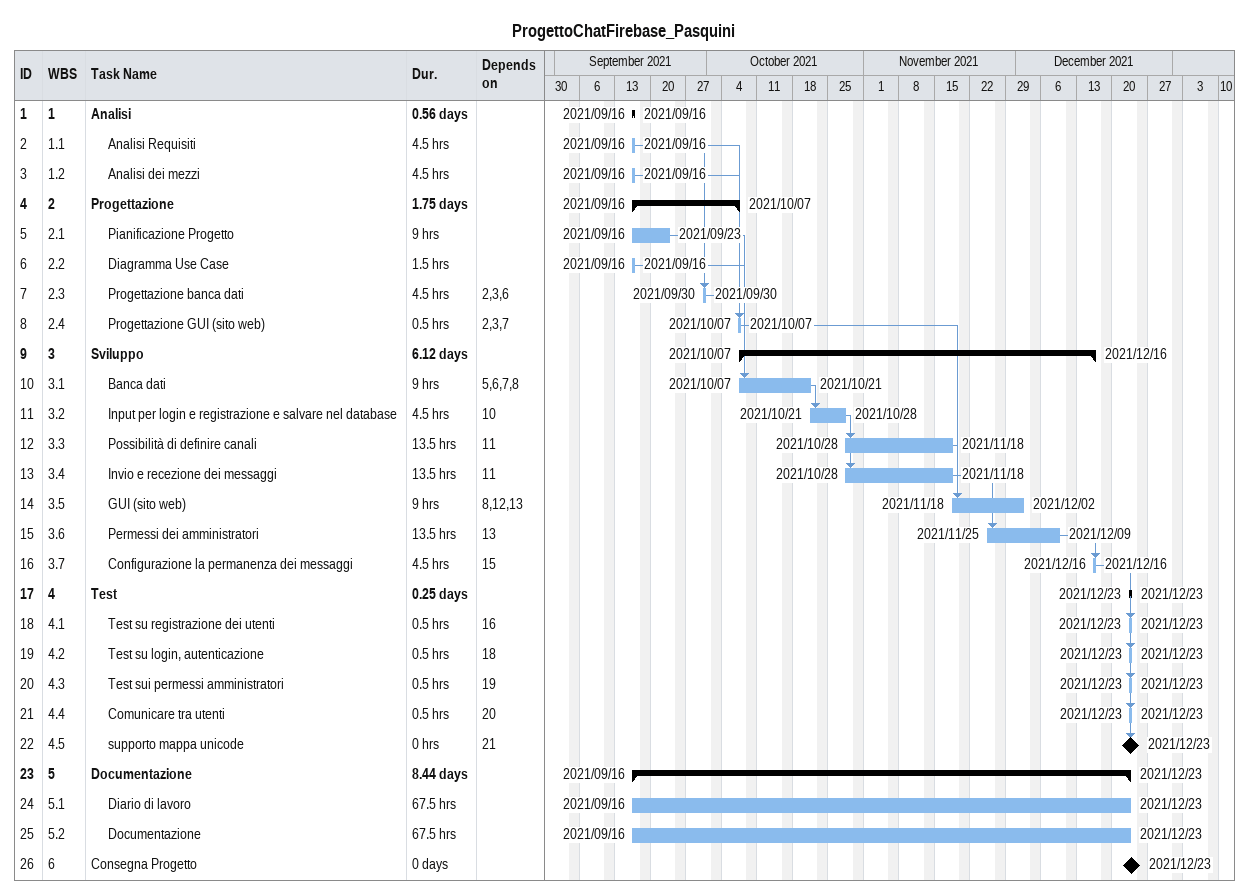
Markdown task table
ProgettoChatFirebase_Pasquini

| ID | WBS | Task | Duration | Start | Finish | Predecessors |
|---|---|---|---|---|---|---|
| 1 | 1 | **Analisi** | 0.56d | 2021-09-16 | 2021-09-16 |  |
| 2 | 1.1 | Analisi Requisiti | 4.5h | 2021-09-16 | 2021-09-16 |  |
| 3 | 1.2 | Analisi dei mezzi | 4.5h | 2021-09-16 | 2021-09-16 |  |
| 4 | 2 | **Progettazione** | 1.75d | 2021-09-16 | 2021-10-07 |  |
| 5 | 2.1 | Pianificazione Progetto | 9h | 2021-09-16 | 2021-09-23 |  |
| 6 | 2.2 | Diagramma Use Case | 1.5h | 2021-09-16 | 2021-09-16 |  |
| 7 | 2.3 | Progettazione banca dati | 4.5h | 2021-09-30 | 2021-09-30 | 2, 3, 6 |
| 8 | 2.4 | Progettazione GUI (sito web) | 0.5h | 2021-10-07 | 2021-10-07 | 2, 3, 7 |
| 9 | 3 | **Sviluppo** | 6.12d | 2021-10-07 | 2021-12-16 |  |
| 10 | 3.1 | Banca dati | 9h | 2021-10-07 | 2021-10-21 | 5, 6, 7, 8 |
| 11 | 3.2 | Input per login e registrazione e salvare nel database | 4.5h | 2021-10-21 | 2021-10-28 | 10 |
| 12 | 3.3 | Possibilità di definire canali | 13.5h | 2021-10-28 | 2021-11-18 | 11 |
| 13 | 3.4 | Invio e recezione dei messaggi | 13.5h | 2021-10-28 | 2021-11-18 | 11 |
| 14 | 3.5 | GUI (sito web) | 9h | 2021-11-18 | 2021-12-02 | 8, 12, 13 |
| 15 | 3.6 | Permessi dei amministratori | 13.5h | 2021-11-25 | 2021-12-09 | 13 |
| 16 | 3.7 | Configurazione la permanenza dei messaggi | 4.5h | 2021-12-16 | 2021-12-16 | 15 |
| 17 | 4 | **Test** | 0.25d | 2021-12-23 | 2021-12-23 |  |
| 18 | 4.1 | Test su registrazione dei utenti | 0.5h | 2021-12-23 | 2021-12-23 | 16 |
| 19 | 4.2 | Test su login, autenticazione | 0.5h | 2021-12-23 | 2021-12-23 | 18 |
| 20 | 4.3 | Test sui permessi amministratori | 0.5h | 2021-12-23 | 2021-12-23 | 19 |
| 21 | 4.4 | Comunicare tra utenti | 0.5h | 2021-12-23 | 2021-12-23 | 20 |
| 22 | 4.5 | supporto mappa unicode | 0h | 2021-12-23 | 2021-12-23 | 21 |
| 23 | 5 | **Documentazione** | 8.44d | 2021-09-16 | 2021-12-23 |  |
| 24 | 5.1 | Diario di lavoro | 67.5h | 2021-09-16 | 2021-12-23 |  |
| 25 | 5.2 | Documentazione | 67.5h | 2021-09-16 | 2021-12-23 |  |
| 26 | 6 | Consegna Progetto | 0d | 2021-12-23 | 2021-12-23 |  |
